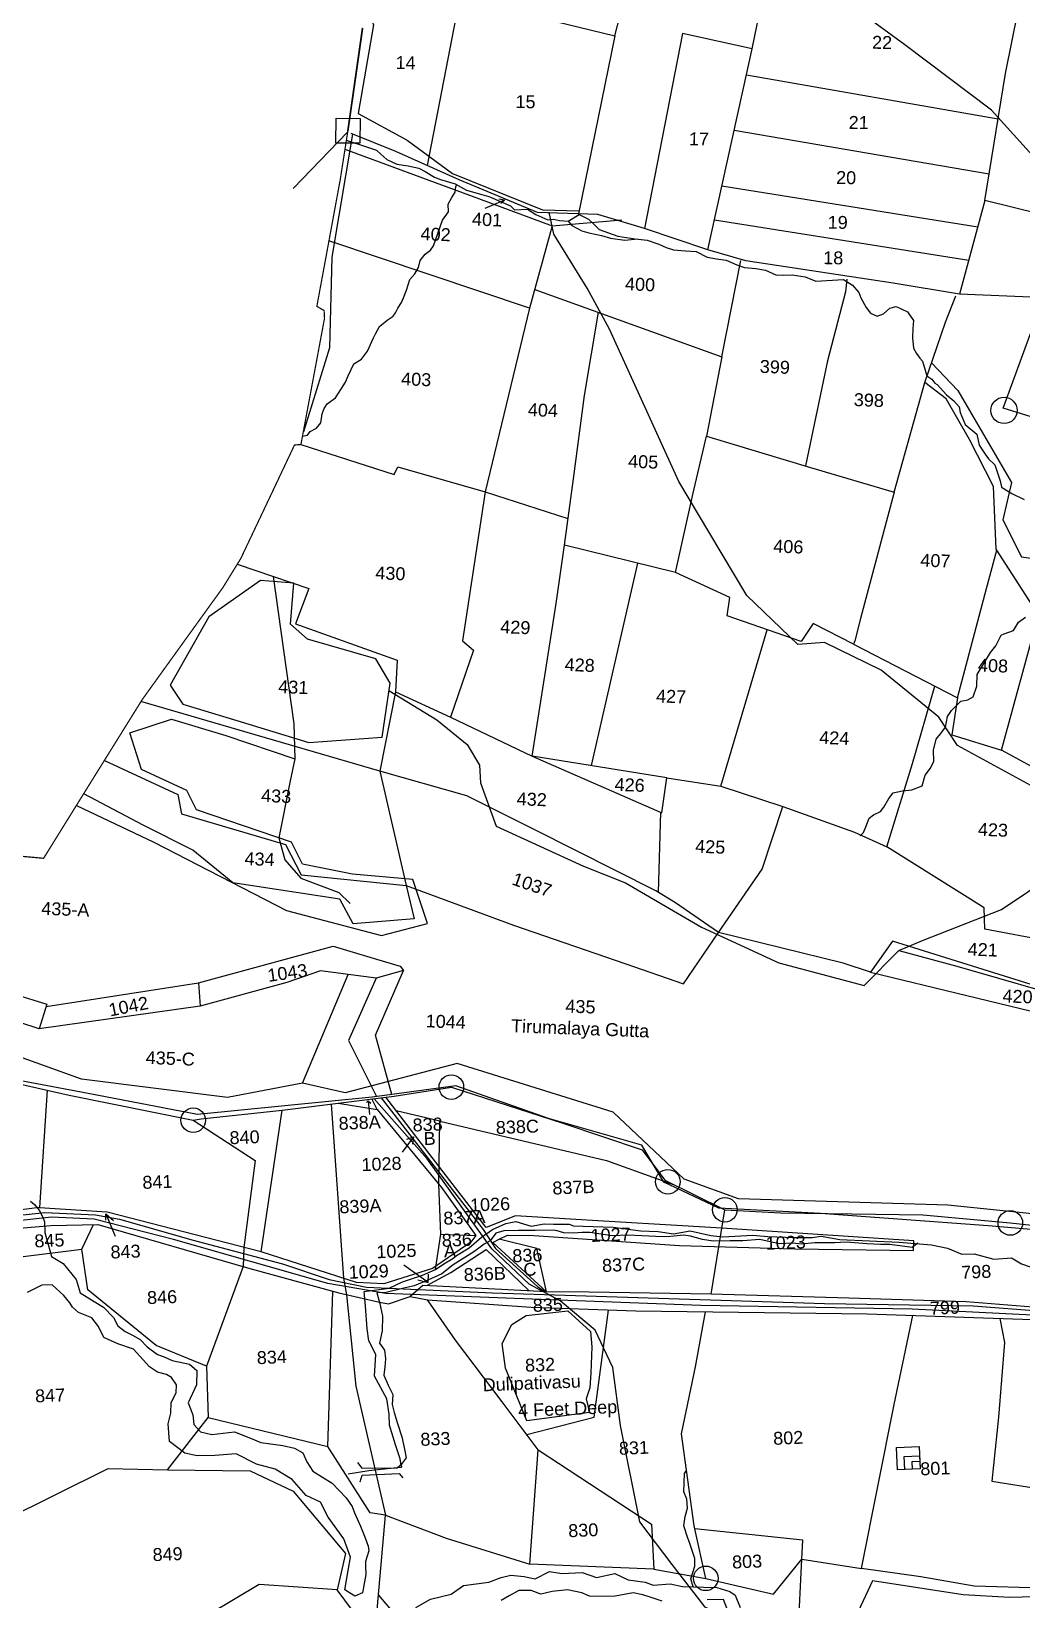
# Model space of a CAD drawing. Header units: inches. Extents: x 207447 to 213485, y 1587092 to 1593817.
# Drawn here: x 208651 to 209802, y 1589676 to 1591500 of the extents above; entities that cross this region are included whole.
import ezdxf

# ---------------------------------------------------------------- set-up
doc = ezdxf.new("R2010")
doc.units = ezdxf.units.IN
doc.header["$LTSCALE"] = 15
doc.header["$MEASUREMENT"] = 0
for name, color, linetype in [('BOUNDRY STONES', 240, 'Continuous'), ('PLOTS', 7, 'Continuous'), ('PLOTS NO', 7, 'Continuous'), ('ROADS', 1, 'Continuous'), ('STREAMS', 4, 'Continuous'), ('VILLAGE BOUNDRY', 5, 'Continuous'), ('wells', 7, 'Continuous')]:
    doc.layers.add(name, color=color, linetype=linetype)
doc.styles.get("Standard").update_dxf_attribs({"font": 'arial.ttf'})

msp = doc.modelspace()

# ---------------------------------------------------------------- linework, layer by layer
at = {"layer": 'BOUNDRY STONES', "color": 1}
msp.add_lwpolyline([(209005.1, 1591398.5), (209032.9, 1591398.2), (209032.5, 1591369.4), (209004.7, 1591369.7)], close=True, dxfattribs=at)
msp.add_lwpolyline([(209018.1, 1591382.5), (208954.8, 1591316.8)], dxfattribs=at)
msp.add_circle((209781.5, 1591058.8), 15.3, dxfattribs=at)
at = {"layer": 'BOUNDRY STONES'}
for centre in [(209138.9, 1590272.1), (208838.8, 1590233.5), (209390.6, 1590162), (209457, 1590129.5), (209788.8, 1590114.1), (209434.7, 1589700.9)]:
    msp.add_circle(centre, 14.3, dxfattribs=at)
at = {"layer": 'PLOTS'}
for points in [[(209329, 1591494.2), (209388.2, 1591724.6)], [(209759.2, 1591303), (209783.4, 1591450.5), (209798.4, 1591525.3), (209740.7, 1591545.6), (209757.3, 1591655.5)], [(209488.7, 1591479.3), (209512.4, 1591594.7)], [(209020.7, 1591578.8), (209158.5, 1591539.5), (209247.5, 1591514.2), (209329, 1591494.2), (209286.8, 1591287.4)], [(209111.1, 1591343.4), (209149.6, 1591542)], [(209437, 1591245.6), (209488.7, 1591479.3), (209407.8, 1591497.2), (209363.4, 1591270.3)], [(209482, 1591449.1), (209774.8, 1591398)], [(209821.7, 1591190.2), (209729.7, 1591194.1), (209652.5, 1591206.6), (209481.3, 1591232.6), (209437, 1591245.6), (209363.4, 1591270.3), (209309.3, 1591286.7), (209239.2, 1591288.9), (209147.9, 1591327), (209074.3, 1591359.7), (209022.4, 1591380.8)], [(209764.2, 1591333.4), (209467.7, 1591384.4)], [(209015.1, 1591362.6), (209159.9, 1591308.9), (209256.1, 1591273.3), (209337.3, 1591280.4)], [(209453.5, 1591320), (209750.9, 1591272.4)], [(209200.6, 1591303.3), (209177.9, 1591293.5)], [(209196.3, 1591299.4), (209200.6, 1591303.3), (209194.2, 1591304.4)], [(209858.5, 1591200.2), (209886.4, 1591271.4), (209759.2, 1591303), (209729.7, 1591194.1)], [(209444.7, 1591280.3), (209740.4, 1591233.6)], [(209256.1, 1591273.3), (209229.8, 1591177.8), (208996.5, 1591255.9)], [(209235.8, 1591199.6), (209453.3, 1591121.3), (209475.3, 1591233.2)], [(209598.8, 1591211.3), (209597.2, 1591196.7), (209576.4, 1591116.5), (209550.7, 1590994.3)], [(209453.3, 1591121.3), (209435.5, 1591028.7), (209556.3, 1590992.6), (209653.6, 1590963.6), (209689.3, 1591091.1), (209713.6, 1591161.3), (209725.5, 1591191.9)], [(209229.8, 1591177.8), (209178.1, 1590964.3), (209152, 1590790.8), (209164.5, 1590779.9), (209138, 1590702.1), (209232.8, 1590656.9), (209383.6, 1590590.9), (209389.3, 1590631.7), (209232.8, 1590656.9), (209247.5, 1590750.2), (209260.7, 1590834.4), (209270.4, 1590902.3)], [(209399.6, 1590870.3), (209270.4, 1590902.3), (209280.8, 1590979.4), (209293.8, 1591076.2), (209310.1, 1591172.9)], [(209849.4, 1591040.1), (209780.5, 1591061.4), (209813.2, 1591150.3)], [(209697.3, 1591114.3), (209727.8, 1591081.8), (209773.9, 1591002.9), (209790.3, 1590974.9), (209780.3, 1590931.6), (209801.8, 1590888.6), (209903.1, 1590874.1), (209894.2, 1590955), (209926.3, 1591014.7)], [(210155.3, 1590668.1), (210112.8, 1590681.6), (210040.3, 1590734.9), (210020.8, 1590749.3), (209956.4, 1590814.5), (209899.9, 1590848.4), (209861.3, 1590853.3), (209868.9, 1590821.4), (209821.7, 1590821.3), (209772.4, 1590897.4), (209769.2, 1590970.5), (209741.5, 1591025.1), (209714.3, 1591072.4), (209689.3, 1591091.1)], [(209606.5, 1590787), (209559.6, 1590811.2), (209545.6, 1590790.3), (209459.7, 1590820), (209462.8, 1590841.2), (209399.6, 1590870.3), (209419.8, 1590961.2), (209435.5, 1591028.7)], [(208964, 1591019.2), (209072.3, 1590984.3), (209076.8, 1590993.1), (209178.1, 1590964.3), (209274.5, 1590933.1)], [(209653.6, 1590963.6), (209614.8, 1590817), (209607.9, 1590791.1), (209606.5, 1590787), (209727.4, 1590724.7), (209761.3, 1590851.7), (209773.2, 1590896.2)], [(208889.9, 1590879.9), (208973.3, 1590851.9), (208957.8, 1590810.8), (209075.8, 1590768.6), (209073.8, 1590731.7), (209138, 1590702.1)], [(209355.2, 1590881.3), (209301.3, 1590645.9)], [(209899.9, 1590848.4), (209869.8, 1590748.1), (209835.4, 1590632.9), (209778.7, 1590663.7)], [(209389.3, 1590631.7), (209452.2, 1590621.8), (209506.1, 1590803.9)], [(209958.8, 1590812.1), (209891, 1590613), (209833.2, 1590441.9), (209759.3, 1590455.6), (209758.4, 1590480.4), (209645.4, 1590551.4)], [(209727.4, 1590724.7), (209720.9, 1590681.5), (209778.7, 1590663.7), (209821.7, 1590821.3)], [(209073.8, 1590731.7), (209055.7, 1590639.5), (209086.5, 1590506.6), (209095.5, 1590467.8), (209024.9, 1590461.8), (209009.1, 1590490.6), (208885, 1590509.6), (208838.5, 1590547.4), (208780.7, 1590576.5), (208711.5, 1590613.2)], [(209452.2, 1590621.8), (209524.4, 1590598.5), (209607.5, 1590568.4), (209645.4, 1590551.4), (209675.2, 1590648.3), (209701, 1590738.3)], [(209626.3, 1590405.8), (209594.6, 1590416.1), (209449.5, 1590451.9), (209399.4, 1590486.3), (209376.7, 1590500.2), (209236.1, 1590571.1), (209157, 1590610.9), (209055.7, 1590639.5), (208778, 1590720.2)], [(209894.1, 1590099.4), (209762.9, 1590110.8), (209568.1, 1590125.2), (209449.8, 1590131.5), (209385.8, 1590161.4), (209360.2, 1590204.4), (209251.9, 1590235.4), (209144.2, 1590273.4), (209046.9, 1590260.4), (208843.9, 1590240.4), (208708.3, 1590266.2), (208617.9, 1590283.4), (208484.3, 1590366.3), (208347.3, 1590455.6), (208233.8, 1590477.7), (208139.2, 1590542.1), (208033.2, 1590614.5), (207912.2, 1590697), (207912.3, 1590697.4)], [(208735.5, 1590651.9), (208820.8, 1590612.4), (208825.1, 1590589.6), (208945.9, 1590554), (208964.2, 1590519), (209086.5, 1590506.6), (209211.3, 1590460.4), (209341.7, 1590415.3), (209408.8, 1590392.1), (209449.7, 1590451.8), (209500.1, 1590525.5), (209524.4, 1590598.5)], [(209051.4, 1590398.7), (208986.8, 1590407.2), (208947.5, 1590393.5), (208847, 1590366.2), (208659.7, 1590339.9), (208508.8, 1590388.9), (208400.5, 1590435.6), (208349.3, 1590456.6), (208284.8, 1590489), (208257.6, 1590505.9), (208152.5, 1590555), (208036, 1590612.6), (208053.9, 1590626.8), (208239.7, 1590541.4), (208297.4, 1590514.9), (208285.4, 1590488.7)], [(209382.1, 1590591.6), (209379.5, 1590498.5)], [(209825.6, 1590387.5), (209651.8, 1590441.8), (209626.3, 1590405.8), (209850.3, 1590351.3)], [(208844.9, 1590393.2), (209001.4, 1590435.8), (209051.8, 1590421), (209079.3, 1590412.6), (209083.4, 1590407.7)], [(208516.3, 1590410.1), (208517.8, 1590414.9), (208668.7, 1590368.4), (208659.7, 1590339.9)], [(209069.8, 1590263.5), (209050.7, 1590332.6), (209083.4, 1590407.7), (209051.4, 1590398.7), (209019.4, 1590326.4), (209051.8, 1590261.1)], [(208667.8, 1590365.6), (208844.9, 1590393.2), (208847, 1590366.2)], [(208607, 1590282.6), (208694.6, 1590262.6), (208838.8, 1590233.5), (208848.1, 1590235), (208942.1, 1590245.3), (209072.4, 1590261.5), (209138.9, 1590272.1), (209268.5, 1590230.3), (209360.9, 1590199.2), (209387, 1590163.8), (209457, 1590129.5), (209522.1, 1590126), (209687.2, 1590123.6), (209788.8, 1590114.1), (209958, 1590096)], [(208669, 1590268.4), (208659.9, 1590132.1), (208557, 1590119), (208392.6, 1590098.1), (208343.4, 1590088.8), (208245.1, 1590077.8), (208155.9, 1590075.1), (208103, 1590081.3), (208001.8, 1590109.3), (207950.3, 1590129.6), (207808.9, 1590204.3), (207760.8, 1590228.3)], [(209007.2, 1590253.4), (209052.7, 1590246.1), (209046.3, 1590258.3)], [(209249.5, 1590034.2), (209238.4, 1590084.4), (209194.6, 1590095.3), (209204, 1590099.9), (209234.7, 1590099.5), (209404, 1590088), (209538.1, 1590083.9), (209676.4, 1590082.2), (209676.5, 1590093.3), (209453.5, 1590107.9), (209309.2, 1590116.6), (209213.6, 1590122.3), (209179.5, 1590109), (209137.3, 1590163.6), (209062.6, 1590260.3)], [(209052.7, 1590246.1), (209127.6, 1590155.2), (209167.2, 1590099.5), (209161.5, 1590091.6), (209116.8, 1590061.2), (209060.5, 1590043.2), (209028.8, 1590044.9), (208917.6, 1590080.4), (208738.7, 1590126.5), (208659.9, 1590131.8)], [(208917.6, 1590080.4), (208942.1, 1590245.3)], [(208999.1, 1590252.4), (209013.5, 1590049.8), (209016.9, 1590030.6), (209027.7, 1589924.3), (209062.2, 1589774.3), (209044.6, 1589777), (208995.1, 1589854.1), (209001.1, 1590034.6)], [(209126.6, 1590101.1), (209124.2, 1590159.3), (209125.5, 1590232.5), (209074.8, 1590244.6)], [(208838.8, 1590233.5), (208910.8, 1590186.8), (208897.5, 1590085.6), (208896.9, 1590063.5), (208854.3, 1589947.8), (208795.7, 1589971.7), (208716.1, 1590036.4), (208709.1, 1590083.7), (208722.8, 1590112.4)], [(209125.5, 1590232.5), (209319.2, 1590186.7), (209397.8, 1590158.5)], [(209960.9, 1590004), (209834.2, 1590014.5), (209737.6, 1590022.6), (209601, 1590026.6), (209441.1, 1590031.4), (209457, 1590129.5)], [(208550.5, 1590100.7), (208673.3, 1590111.3), (208727.9, 1590112.5), (208901.9, 1590062.1), (209008, 1590032.7), (209055.2, 1590021.9), (209065.7, 1590020.1), (209091.2, 1590028.6), (209111.2, 1590024.7), (209231.6, 1590016.2), (209353.5, 1590011.8), (209622.4, 1590008.5), (209825.5, 1590001.4), (209968.2, 1589986.1), (210030, 1589984.3), (210079.3, 1589986.9), (210171.4, 1590005.9), (210319.5, 1590072.2)], [(209120.5, 1590060), (209126.6, 1590101.1), (209167.2, 1590099.5)], [(209249.5, 1590034.2), (209187, 1590091.4), (209194.6, 1590095.3)], [(208635, 1590074.5), (208709.1, 1590083.7)], [(209110.2, 1590041.3), (209138.4, 1590056.5), (209179.2, 1590083.4), (209229.3, 1590035.2)], [(209441.1, 1590031.4), (209299, 1590033.7), (209249.5, 1590034.2), (209122, 1590040.7), (209105.9, 1590041.5), (209091.2, 1590028.6)], [(209049.6, 1589628.9), (209062.2, 1589774.3), (209133, 1589747.5), (209230.3, 1589717.6), (209239.9, 1589850.3), (209198, 1589906), (209143.9, 1589978), (209111.2, 1590024.7)], [(209226.6, 1589868), (209305, 1589888.3), (209321.8, 1590012.9)], [(209374.2, 1589711.7), (209434.7, 1589700.9), (209421.3, 1589761.8), (209406.6, 1589869), (209422.9, 1589946.8), (209434.5, 1590010.8)], [(209546.3, 1589723.3), (209615.8, 1589712.5), (209653.6, 1589902.9), (209675.3, 1590006.6)], [(209776.5, 1590003.1), (209782.2, 1589975.2), (209775.1, 1589888.5), (209767.5, 1589814), (209825.8, 1589804.7), (209825.6, 1589689.4), (209746.8, 1589692), (209684.8, 1589702.5), (209615.8, 1589712.5)], [(208854.3, 1589947.8), (208856.1, 1589888.1), (208995.1, 1589854.1)], [(208369.8, 1589604.2), (208428.1, 1589591.7), (208452.4, 1589733.7), (208466.2, 1589803.7), (208617.5, 1589767.8), (208739.8, 1589828.8), (208808.7, 1589827), (208856.1, 1589888.1)], [(209239.9, 1589850.3), (209371.8, 1589763.8), (209374.2, 1589711.7), (209230.3, 1589717.6)], [(208808.7, 1589827), (208904.9, 1589825.8), (208954.8, 1589802.1), (209016, 1589729.7), (209006, 1589687.5), (208915.6, 1589693.8), (208829.8, 1589642.5), (208745, 1589617.4), (208694.5, 1589634.1), (208662.8, 1589619.4), (208604.3, 1589621.1), (208617.5, 1589767.8)], [(209434.7, 1589700.9), (209513.6, 1589682.6), (209546.3, 1589723.3), (209547.7, 1589745.5), (209422, 1589758.5)], [(209893.9, 1589569.7), (209872.7, 1589519.8), (209837.7, 1589464.1), (209814.4, 1589430.1), (209751.8, 1589421.6), (209705.4, 1589495.8), (209593.7, 1589524.6), (209557.3, 1589572.2), (209542.1, 1589636.4), (209546.3, 1589723.3)], [(208684.3, 1589568.5), (208871.3, 1589570), (208886.1, 1589610.5), (209029.6, 1589602.6), (209049.5, 1589593.7), (209049.6, 1589628.9), (209006, 1589687.5)]]:
    msp.add_lwpolyline(points, dxfattribs=at)
at = {"layer": 'PLOTS NO'}
for points in [[(209040.2, 1590254.2), (209042.1, 1590256.3), (209045.4, 1590253.5)], [(209042.1, 1590256.3), (209043.6, 1590240.4)], [(209094.8, 1590214.4), (209081.8, 1590196.3)], [(209087.1, 1590211.6), (209094.8, 1590214.4), (209093.8, 1590205.8)], [(208737, 1590117.2), (208737.1, 1590124.7), (208746, 1590116.8)], [(208737.1, 1590124.7), (208747.9, 1590098.6)], [(209112, 1590044.7), (209083.5, 1590065.2)], [(209099.9, 1590048), (209112, 1590044.7), (209112.5, 1590054.6)]]:
    msp.add_lwpolyline(points, dxfattribs=at)
at = {"layer": 'ROADS', "color": 1}
for points in [[(210520.5, 1590934.9), (210465.4, 1590950.3), (210355.2, 1590990.7), (210266, 1591016.9), (210194.7, 1591085), (210021, 1591168.6), (209965, 1591207.9), (209895.2, 1591266.1), (209766.8, 1591407.8), (209666.2, 1591483.9), (209528.4, 1591584.5), (209446, 1591671.4), (209365.6, 1591756.2), (209319.8, 1591824.7), (209240.4, 1591906.8), (209172.2, 1591941), (209148.5, 1591949.2)], [(209020.7, 1591578.8), (209039.3, 1591530.4), (209048.2, 1591507.3), (209030.4, 1591403.9), (209087.5, 1591373.1), (209140.4, 1591334.2), (209244.7, 1591292), (209287.5, 1591291)]]:
    msp.add_lwpolyline(points, dxfattribs=at)
at = {"layer": 'ROADS'}
for points in [[(209024, 1591380.1), (209000.1, 1591236.9), (208997.2, 1591131.6), (208966.8, 1591033.9)], [(209659.2, 1590430.7), (209686.9, 1590442.4), (209778.6, 1590478.5), (209838.7, 1590518.7), (209839.4, 1590569.4), (209836.1, 1590601.3), (209812.6, 1590622.7), (209727.5, 1590669.3), (209705.7, 1590702.1), (209638.7, 1590757), (209572.8, 1590789), (209541.6, 1590786.7), (209482.4, 1590843.7), (209438.2, 1590917.7), (209403.3, 1590976.1), (209322.6, 1591153.1), (209296.8, 1591200.9), (209257.9, 1591263.9), (209252.8, 1591289.2)], [(208812, 1590739.5), (208826.7, 1590717.3), (208889.3, 1590698.2), (208973.1, 1590672.7), (209058.3, 1590679), (209067.6, 1590741.9), (209051, 1590770.1), (208971.5, 1590792.7), (208951.9, 1590810.2), (208955.7, 1590857.8), (208916.8, 1590860.9), (208857.1, 1590819), (208812, 1590739.5)], [(208931.6, 1590865.9), (208955.7, 1590694.3), (208957, 1590653.6)], [(209066.3, 1590733), (209121.9, 1590699.1), (209157.4, 1590670.4), (209171.5, 1590646.3), (209172.6, 1590625.9), (209191.1, 1590575.6), (209292.6, 1590528.9), (209341.4, 1590509.5), (209429.9, 1590457.9), (209519.8, 1590416.5), (209619, 1590390.3), (209659.2, 1590430.7), (209726.5, 1590412.7), (209823.4, 1590384.7), (209848.2, 1590361), (209938.3, 1590348.9), (209967.6, 1590341.5), (209985.3, 1590376.4), (210008.9, 1590372.1), (209998.9, 1590333.5), (210000.9, 1590317)], [(210286.4, 1590137.6), (210250.1, 1590129.2), (210207, 1590108.6), (210101.4, 1590095.1), (209972.6, 1590108.4), (209716.2, 1590134.8), (209472.7, 1590142.3), (209409.7, 1590165.2), (209326.9, 1590242.9), (209145.7, 1590299.6), (209015.4, 1590265.4), (208965.7, 1590276.8), (208878.5, 1590260.1), (208709, 1590281.2), (208573.9, 1590329.9), (208482.1, 1590389.7), (208335.5, 1590474.4), (208220, 1590501.5), (208034.3, 1590628.8), (207913.8, 1590701.4)], [(208702.9, 1590599.5), (208793, 1590556.7), (208947.2, 1590477.4), (209057.6, 1590448.4), (209111, 1590462.4), (209094, 1590513.6), (209024.1, 1590519.6), (208966, 1590531.3), (208953.2, 1590556.7), (208842.5, 1590594.3), (208831.3, 1590616.9), (208778.8, 1590641.4), (208764.9, 1590683.9), (208813.5, 1590699.8), (208876.5, 1590680.9), (208957, 1590653.6), (208957, 1590653.6), (208951.3, 1590628.3), (208951.3, 1590628.3), (208938.3, 1590561.8), (208945.2, 1590536.3), (208963.9, 1590515), (209008.1, 1590498.4), (209021.3, 1590485.6)], [(208965.7, 1590276.8), (209019.1, 1590402.9)], [(209762.2, 1589417.8), (209742.9, 1589420.2), (209703, 1589490.2), (209601.7, 1589519.1), (209593.7, 1589534.7), (209553.7, 1589567.7), (209534.7, 1589593.7), (209490.7, 1589638.3), (209433.9, 1589667.3), (209395.5, 1589717), (209357.9, 1589766.7), (209335.7, 1589878.6), (209326.8, 1589946), (209306.3, 1589989.6), (209265.4, 1590023.5), (209229.5, 1590043), (209185.8, 1590084.2), (209110.6, 1590188.6), (209049.2, 1590258.6)], [(209057.1, 1590259.6), (209175.8, 1590106.4), (209190.2, 1590084.3), (209239.2, 1590040.4), (209248.5, 1590034.2)], [(210319.6, 1590077.7), (210148.9, 1590007.3), (210103.4, 1589996.4), (210006.7, 1589990.3), (209846, 1590005.3), (209674.6, 1590013.7), (209428.9, 1590018), (209212.4, 1590026.2), (209062.8, 1590032), (208995.4, 1590043.6), (208815.9, 1590094.8), (208723.5, 1590118.6), (208674.1, 1590121), (208577.9, 1590110.5), (208375.6, 1590084.6), (208215.3, 1590069.1), (208153.3, 1590066.6), (208100.8, 1590072.2), (208000.8, 1590098.9), (207953.5, 1590116.3), (207828, 1590181.4), (207745.3, 1590223.6)], [(207752.2, 1590228.7), (207899.6, 1590149.2), (207979.4, 1590112.1), (208082.4, 1590081.6), (208144.6, 1590070.7), (208269.2, 1590077.7), (208422.6, 1590095.9), (208571.2, 1590116.2), (208666.4, 1590126.3), (208725.2, 1590123.5), (208752.9, 1590118.6), (208838.6, 1590094.3), (208942.7, 1590066.6), (208996.8, 1590048.4), (209040.2, 1590039.4), (209186.8, 1590032.9), (209367.7, 1590027.1), (209572.6, 1590020.5), (209745.7, 1590017.7), (209977.3, 1590000.1), (210030.5, 1589996), (210114.4, 1590002.8), (210319.7, 1590083.8)], [(210316.7, 1590136), (210315.8, 1590016.8), (210316.5, 1589970.1), (210331.4, 1589915.1), (210306.9, 1589872.8), (210288.2, 1589860.2), (210196.4, 1589821.6), (210117.9, 1589784.1), (210048.8, 1589742.9), (209994.2, 1589702.7), (209963.1, 1589687.6), (209920.3, 1589682), (209787.9, 1589678.6), (209734.1, 1589681.9), (209628.7, 1589698.2), (209603.9, 1589645)]]:
    msp.add_lwpolyline(points, dxfattribs=at)
at = {"layer": 'STREAMS'}
for points in [[(209016.7, 1591373.1), (209040.1, 1591365.4), (209051.9, 1591361.3), (209056.8, 1591356.6), (209064, 1591350.4), (209075.4, 1591345.2), (209088.5, 1591343.3), (209100.9, 1591340.5), (209108.6, 1591336.5), (209119.4, 1591330.2), (209126.1, 1591327.3), (209143.5, 1591322.1), (209156.6, 1591314.8), (209174.2, 1591309.8), (209182.4, 1591307.6), (209184.5, 1591306.7), (209207.6, 1591296.8), (209212.3, 1591291.9), (209227.4, 1591292.9), (209237.1, 1591286.6), (209251, 1591280.4), (209257.8, 1591281), (209264.8, 1591279.8), (209274.6, 1591278.9), (209287.6, 1591286.5), (209298.3, 1591281.2), (209304, 1591275.8), (209310.8, 1591269.2), (209332.3, 1591261.6), (209352.6, 1591258.5), (209366.4, 1591256.9), (209380.1, 1591252), (209388.7, 1591248.2), (209397.1, 1591245.6), (209411.3, 1591244.4), (209423.7, 1591243.5), (209436.5, 1591237), (209447.2, 1591235.1), (209458.6, 1591233.4), (209470.8, 1591228.1), (209479.8, 1591225.1), (209493, 1591223.8), (209504.3, 1591221.9), (209516.1, 1591216.4), (209525.2, 1591216.1), (209535, 1591216.3), (209550.2, 1591214.3), (209562.8, 1591209.2), (209594.8, 1591210.9), (209605.2, 1591204.3), (209612.7, 1591195.8), (209615.1, 1591189.8), (209621.1, 1591178.5), (209626.4, 1591171.9), (209634.1, 1591168.3), (209641.2, 1591171.3), (209648.7, 1591177.8), (209656.2, 1591179.7), (209669.3, 1591173.5), (209676.3, 1591163.2), (209675.3, 1591154.2), (209675.1, 1591143.1), (209676.3, 1591131.2), (209679.6, 1591124.9), (209683.8, 1591119.4), (209686.6, 1591116), (209689.7, 1591105.6), (209691.9, 1591099), (209697.7, 1591095), (209701.2, 1591090.6), (209703.8, 1591089.1), (209714.6, 1591076.9), (209723.2, 1591069.9), (209729.3, 1591063), (209730.4, 1591056.3), (209736.3, 1591042.5), (209749.9, 1591031.3), (209752.7, 1591018.6), (209759.6, 1591007.9), (209763.4, 1591002.7), (209770.9, 1590995.7), (209776.9, 1590976.9), (209778.7, 1590969.7), (209790.4, 1590962.2), (209804.8, 1590955.1)], [(208965.7, 1591028.8), (208971.6, 1591029.9), (208974.8, 1591034.2), (208982, 1591038.1), (208987.3, 1591044.5), (208988.8, 1591054.9), (208991.2, 1591061.1), (208994.6, 1591066.6), (209004.2, 1591073.6), (209011.2, 1591084.4), (209015.7, 1591091.7), (209019.1, 1591099), (209025.4, 1591112.9), (209034.6, 1591118.4), (209041.4, 1591127.9), (209045, 1591135.5), (209047.9, 1591142.4), (209050.7, 1591148), (209055.5, 1591156.5), (209064.4, 1591163.9), (209071.3, 1591168.4), (209074, 1591172.2), (209076.6, 1591177.8), (209080.8, 1591184.3), (209083.2, 1591189.6), (209086.6, 1591198.5), (209090.7, 1591210.9), (209096.3, 1591217.8), (209100.7, 1591225.1), (209102.6, 1591233.3), (209108.3, 1591240.4), (209114.5, 1591245.1), (209118, 1591250), (209128.5, 1591280.1), (209135.5, 1591289.7), (209135.2, 1591298.7), (209139.4, 1591306.3), (209143.2, 1591312.6), (209144.2, 1591318.9), (209145.4, 1591321.7)], [(209274.2, 1591279.1), (209278.8, 1591273.9), (209290.6, 1591267.7), (209298.9, 1591265.4), (209313.6, 1591262.3), (209323.9, 1591259.1), (209340.7, 1591256.7), (209355.6, 1591258.3)], [(209614.3, 1590564.4), (209618, 1590567.9), (209621, 1590574.5), (209624.6, 1590584.6), (209629.9, 1590588.8), (209637.7, 1590592.4), (209641.9, 1590597.6), (209647.6, 1590607.5), (209652.5, 1590614.3), (209663.5, 1590616.6), (209674.4, 1590617.6), (209686.5, 1590622.5), (209690, 1590634.6), (209695.9, 1590642.7), (209699.9, 1590650.9), (209699.5, 1590663.9), (209702.5, 1590676.7), (209709.1, 1590684.6), (209713.3, 1590690.7), (209715.6, 1590703.1), (209720.5, 1590709.9), (209731.2, 1590720.7), (209739.4, 1590722.5), (209745.8, 1590725.7), (209750, 1590738.3), (209750.3, 1590751.7), (209765.7, 1590777.2), (209772, 1590785.3), (209778.3, 1590797.4), (209781.6, 1590799.1), (209792.7, 1590803), (209798.4, 1590812.8), (209806.3, 1590818.3)], [(208649.5, 1590139.6), (208654.4, 1590135.4), (208659.8, 1590128.8), (208663.9, 1590120.7), (208666, 1590115.6), (208666.3, 1590102.9), (208673.8, 1590075.2), (208687.7, 1590067.1), (208702.7, 1590048.4), (208707.3, 1590032.8), (208723.7, 1590022.9), (208734.6, 1590016.1), (208745.9, 1590004.1), (208751.2, 1589994.4), (208759.5, 1589987.9), (208768.3, 1589983.8), (208777, 1589978.8), (208785.4, 1589970), (208797.2, 1589961.3), (208804.9, 1589958.5), (208814.3, 1589954.3), (208834.5, 1589949.8), (208842.8, 1589942.6), (208842.5, 1589926.1), (208833, 1589905.1), (208838.2, 1589891), (208839.4, 1589879.8), (208847.3, 1589871.4), (208860.3, 1589868.2), (208886.6, 1589871.1), (208905.3, 1589863.8), (208917.3, 1589858.9), (208928.7, 1589857.2), (208943.1, 1589855.2), (208956.4, 1589852.3), (208966.3, 1589846.8), (208970.7, 1589836.4), (208977.7, 1589825.4), (209000.4, 1589811.4), (209016.7, 1589794.4), (209023.6, 1589784.3), (209026.3, 1589776.9), (209033.3, 1589761.6), (209038.5, 1589748.2), (209042.2, 1589738.5), (209043.1, 1589732.9), (209039.2, 1589720.7), (209039.2, 1589715.1), (209039.5, 1589705.5), (209035.5, 1589684), (209026.7, 1589680.1), (209015.1, 1589687.6), (209019.1, 1589709.9), (209021.8, 1589725.5), (209013.9, 1589746.7), (208995.5, 1589771.9), (208986.9, 1589789.6), (208970.1, 1589797.1), (208953.9, 1589816), (208934.1, 1589827.8), (208912.3, 1589833.8), (208888.6, 1589845.6), (208864, 1589843.7), (208843.5, 1589843.3), (208828.9, 1589846.5), (208811.3, 1589860.2), (208809.7, 1589880.7), (208812.8, 1589893.1), (208813.2, 1589905.4), (208818.9, 1589916.5), (208819.3, 1589926), (208813.5, 1589934.3), (208807.6, 1589937.8), (208797.3, 1589940.7), (208787.9, 1589946.7), (208769.5, 1589967.2), (208751.2, 1589973.5), (208734.8, 1589980.9), (208728.8, 1589993.9), (208720.9, 1590004), (208705.4, 1590010.2), (208698.3, 1590016.1), (208695.3, 1590021.2), (208688.3, 1590029.6), (208674.7, 1590042.3), (208662.7, 1590041.8), (208645.7, 1590033.3)], [(209037.6, 1590034.6), (209066.5, 1590038.2), (209082.1, 1590045.7), (209105.3, 1590053.5), (209120.5, 1590060), (209130.2, 1590066.6), (209140.8, 1590072.7), (209144.9, 1590076.4), (209159.5, 1590085.3), (209174.1, 1590097.5), (209186.7, 1590106.4), (209202.3, 1590113.3), (209213.7, 1590115.9), (209231.6, 1590110.4), (209246.7, 1590113.1), (209257.5, 1590112.8), (209275.9, 1590112.9), (209281.1, 1590110.6), (209292.1, 1590110.3), (209327.2, 1590109.1), (209359.1, 1590105), (209379.5, 1590104.2), (209397.2, 1590101.6), (209416.5, 1590105.1), (209440.6, 1590099.4), (209454.6, 1590097.9), (209489.3, 1590100.1), (209506.8, 1590098.3), (209537.8, 1590097.4), (209558.3, 1590097.1), (209568.7, 1590098.7), (209590.4, 1590094.8), (209659.4, 1590091.9), (209697.3, 1590088.6), (209715.9, 1590085), (209732.4, 1590077.9), (209746.8, 1590078.1), (209769.7, 1590072), (209790, 1590073.4), (209801.9, 1590066.7), (209812, 1590063.2)], [(209681.1, 1590090.5), (209674.7, 1590085.7), (209648.6, 1590089.2), (209637.7, 1590089), (209622.4, 1590089.9), (209598.1, 1590091.7), (209584.6, 1590091.2), (209561.6, 1590091.2), (209545.8, 1590089.4), (209536, 1590090.8), (209519.9, 1590089.9), (209497.7, 1590095), (209477.7, 1590093.2), (209463.2, 1590093.4), (209443.2, 1590093), (209430.8, 1590094.7), (209416.8, 1590098.9), (209408.8, 1590100.1), (209397.9, 1590098.7), (209389, 1590097.9), (209376.6, 1590098.2), (209344.2, 1590100.1), (209326, 1590099.2), (209299.8, 1590103.2), (209290.9, 1590103.1), (209280.8, 1590102.3), (209269.5, 1590102.8), (209261.9, 1590104.9), (209257.1, 1590105.9), (209236.3, 1590105.5), (209216.9, 1590105.5), (209199.8, 1590105), (209190.8, 1590102.4), (209184.2, 1590093.3), (209177.1, 1590089.4), (209170.7, 1590085), (209164.9, 1590080.6), (209140.9, 1590065.5), (209128, 1590054.9), (209111.4, 1590047.7), (209095.6, 1590040.9), (209083.6, 1590038.4), (209063, 1590033.4), (209052.3, 1590033), (209055.6, 1590020.5)], [(209019.1, 1589822.5), (209043, 1589826.3), (209072.2, 1589829.3), (209081.1, 1589830.2), (209079.3, 1589839.7), (209074.1, 1589856.3), (209067, 1589878.9), (209066.6, 1589891.8), (209063.8, 1589909.7), (209049.4, 1589936.1), (209050.9, 1589961), (209043, 1589977), (209040.9, 1589991.1), (209038.9, 1590017.2), (209037.6, 1590034.6)], [(209055.2, 1590021.9), (209058.9, 1590005.7), (209058.5, 1589988.8), (209055.2, 1589974.3), (209061.3, 1589966.4), (209062.4, 1589956.1), (209061.5, 1589946.7), (209060.5, 1589937.3), (209065.4, 1589925.4), (209070.8, 1589914.6), (209069.9, 1589903.2), (209072.5, 1589893.6), (209076.1, 1589880.8), (209081.5, 1589865.6), (209084.3, 1589851.3), (209086.4, 1589840.9), (209080.5, 1589833.2), (209081.1, 1589830.2)], [(209226, 1590006.6), (209274.4, 1590011.8), (209300.8, 1589987.8), (209302.4, 1589970), (209300.9, 1589939.7), (209300, 1589922.4), (209295.7, 1589909.8), (209299.4, 1589893.9), (209226.8, 1589884), (209201.8, 1589945.4), (209197.9, 1589973.9), (209209.2, 1589996), (209226, 1590006.6)], [(209029.7, 1589835.6), (209035, 1589829.2), (209075.9, 1589829.3), (209081.8, 1589834.3)], [(209032.8, 1589813.3), (209035.1, 1589820.7), (209078.1, 1589823), (209082.3, 1589817.6)], [(209420, 1589691.1), (209417.5, 1589700.5), (209421.9, 1589715.2), (209421.9, 1589724), (209418.8, 1589733.3), (209416.1, 1589741.3), (209413.6, 1589748.7), (209409.1, 1589762.1), (209410.9, 1589772.7), (209413.3, 1589782.4), (209412.7, 1589793.1), (209409.2, 1589801.7), (209409.8, 1589822.7), (209412.4, 1589826.4)], [(209097.7, 1589667.1), (209114.6, 1589676.8), (209138.6, 1589682.6), (209153, 1589692.7), (209182.6, 1589696.6), (209196.9, 1589701.8), (209207.9, 1589704.7), (209223.4, 1589703.1), (209236.5, 1589700.3), (209253.2, 1589709), (209267.4, 1589706.4), (209291, 1589707.6), (209307.6, 1589701.9), (209329, 1589706.7), (209344.3, 1589699.2), (209364.3, 1589696.4), (209373.5, 1589693.1), (209393.3, 1589694.7), (209407.6, 1589691.3), (209432.4, 1589690.8), (209447.6, 1589690.3), (209462.8, 1589685.8), (209468.8, 1589681.4), (209474.9, 1589667.1)], [(209054.3, 1589681.2), (209067.1, 1589666.3)], [(209383.9, 1589674.2), (209370.1, 1589679.2), (209361.7, 1589681.9), (209350.2, 1589684.2), (209329.5, 1589680.3), (209314.1, 1589679.7), (209299.7, 1589680.1), (209290.8, 1589683.9), (209273.8, 1589687.6), (209256.3, 1589685.7), (209242.8, 1589682.6), (209231.8, 1589686.6), (209217.5, 1589686.9), (209206, 1589680.4), (209196.7, 1589675.2)], [(209463.8, 1589654.2), (209455.4, 1589676.4), (209436.3, 1589676.1)]]:
    msp.add_lwpolyline(points, dxfattribs=at)
at = {"layer": 'VILLAGE BOUNDRY'}
for points in [[(209018.5, 1591383.4, 2, 2, 0), (209018.5, 1591383.4, 2, 2, 0), (209035.7, 1591503.6, 2, 2, 0)], [(208482.3, 1590554.6, 1.42, 1.42, 0), (208664.8, 1590538.1, 1.42, 1.42, 0), (208712.9, 1590615.6, 1.42, 1.42, 0), (208779.6, 1590722.8, 1.42, 1.42, 0), (208828.3, 1590790.5, 1.42, 1.42, 0), (208873.5, 1590853.2, 1.42, 1.42, 0), (208894, 1590886.5, 1.42, 1.42, 0), (208930.4, 1590963.3, 1.42, 1.42, 0), (208956.5, 1591018.6, 1.42, 1.42, 0), (208964, 1591019.2, 1.42, 1.42, 0), (208978.4, 1591096.2, 1.42, 1.42, 0), (208991.4, 1591165.8, 1.42, 1.42, 0), (208991, 1591174.9, 1.42, 1.42, 0), (208982.5, 1591179.8, 1.42, 1.42, 0), (208997.3, 1591259.8, 1.42, 1.42, 0), (209009.7, 1591327.2, 1.42, 1.42, 0), (209018.5, 1591383.4, 1.42, 1.42, 0), (209018.5, 1591383.4, 0, 0, 0)]]:
    msp.add_lwpolyline(points, format="xyseb", dxfattribs=at)
at = {"layer": 'wells', "color": 0}
for points in [[(209683.9, 1589828.1), (209657.5, 1589827.1), (209656.4, 1589853.2), (209682.9, 1589854.2)], [(209683.9, 1589828.1), (209666.1, 1589827.4), (209665.5, 1589842.4), (209683.3, 1589843.2)], [(209683.9, 1589828.1), (209675.1, 1589827.8), (209674.7, 1589836.7), (209683.6, 1589837.1)]]:
    msp.add_lwpolyline(points, close=True, dxfattribs=at)

# ---------------------------------------------------------------- texts
at = {"layer": 'PLOTS'}
for s, rotation, p in [('22', 359.2784, (209628, 1591479.3)), ('14', 359.2784, (209074, 1591455.8)), ('15', 359.2784, (209213.4, 1591410.4)), ('21', 359.2784, (209600.8, 1591386.2)), ('17', 359.2784, (209415.1, 1591367.1)), ('20', 359.2784, (209586.2, 1591322.1)), ('401', 357.7568, (209162.7, 1591273.9)), ('19', 359.2784, (209576.4, 1591270.1)), ('402', 357.7568, (209102.9, 1591256.8)), ('18', 359.2784, (209571.2, 1591228.9)), ('400', 357.7568, (209340.6, 1591198.6)), ('399', 357.7568, (209497.3, 1591102.6)), ('403', 357.7568, (209080.3, 1591088.2)), ('398', 357.7568, (209606.6, 1591064)), ('404', 357.7568, (209227.6, 1591052.3)), ('405', 357.7568, (209344.2, 1590992.4)), ('406', 357.7568, (209513, 1590893.7)), ('430', 357.7568, (209050.3, 1590862.6)), ('407', 357.7568, (209684, 1590877.4)), ('429', 357.7568, (209195.6, 1590799.9)), ('428', 357.7568, (209270.4, 1590756)), ('408', 357.7568, (209751, 1590755.3)), ('431', 357.7568, (208937.4, 1590730.3)), ('427', 357.7568, (209376.7, 1590719.5)), ('424', 357.7568, (209566.4, 1590671.2)), ('426', 357.7568, (209328.5, 1590616.6)), ('433', 357.7568, (208917.5, 1590603.7)), ('432', 357.7568, (209214.7, 1590599.9)), ('423', 357.7568, (209750.9, 1590564.4)), ('425', 357.7568, (209422.2, 1590544.7)), ('434', 357.7568, (208898.2, 1590530.4)), ('1037', 340.9843, (209208.2, 1590507.9)), ('435-A', 357.7568, (208661.9, 1590472.5)), ('421', 357.7568, (209739, 1590425.1)), ('1043', 8.034, (208926.2, 1590394.3)), ('420', 357.7568, (209779.5, 1590370.7)), ('1042', 11.1546, (208742.1, 1590354.1)), ('435', 357.7568, (209271.3, 1590358.9)), ('1044', 357.6185, (209108.8, 1590341.7)), ('Tirumalaya Gutta', 357.7568, (209208.1, 1590336)), ('435-C', 357.7568, (208783.3, 1590299.1)), ('838A', 2.3098, (209008.1, 1590222.3)), ('840', 2.3098, (208881.3, 1590205.6)), ('838', 2.3098, (209094.1, 1590220.4)), ('838C', 2.3098, (209190.9, 1590217.4)), ('B', 2.3098, (209107, 1590204.6)), ('1028', 2.3098, (209034.7, 1590174.3)), ('841', 2.3098, (208780, 1590153.7)), ('837B', 2.3098, (209256.7, 1590147.1)), ('839A', 2.3098, (209009, 1590125.2)), ('1026', 2.3098, (209160.9, 1590127.3)), ('837A', 2.3098, (209129.9, 1590112)), ('845', 2.3098, (208654.4, 1590085.6)), ('836', 2.3098, (209128.1, 1590086.3)), ('1027', 2.3098, (209301.1, 1590092)), ('1023', 2.3098, (209504.7, 1590082.9)), ('843', 2.3098, (208742.9, 1590072.7)), ('1025', 2.3098, (209052, 1590073)), ('A', 2.3098, (209130.5, 1590074.1)), ('836', 2.3098, (209210.1, 1590068.4)), ('1029', 2.3098, (209019.8, 1590049.2)), ('836B', 2.3098, (209153.6, 1590046.4)), ('C', 2.3098, (209223, 1590052.5)), ('837C', 2.3098, (209314.4, 1590057.1)), ('798', 2.3098, (209732, 1590049.1)), ('846', 2.3098, (208785.4, 1590019.7)), ('835', 2.3098, (209233.9, 1590010.7)), ('799', 2.3098, (209695.6, 1590007.4)), ('834', 2.3098, (208913, 1589949.9)), ('832', 2.3098, (209224.9, 1589941.1)), ('Dulipativasu', 2.3098, (209175.6, 1589918.3)), ('847', 2.3098, (208655.2, 1589905.4)), ('4 Feet Deep', 2.3098, (209216.8, 1589888.5)), ('833', 2.3098, (209103.2, 1589854.9)), ('831', 2.3098, (209334, 1589844.5)), ('802', 2.3098, (209513.4, 1589856.1)), ('801', 2.3098, (209684.4, 1589820.6)), ('830', 2.3098, (209275.1, 1589748.7)), ('849', 2.3098, (208791.8, 1589720.9)), ('803', 2.3098, (209465.6, 1589712.3))]:
    msp.add_text(s, height=15, rotation=rotation, dxfattribs=at).set_placement(p)

doc.saveas('drawing.dxf')
